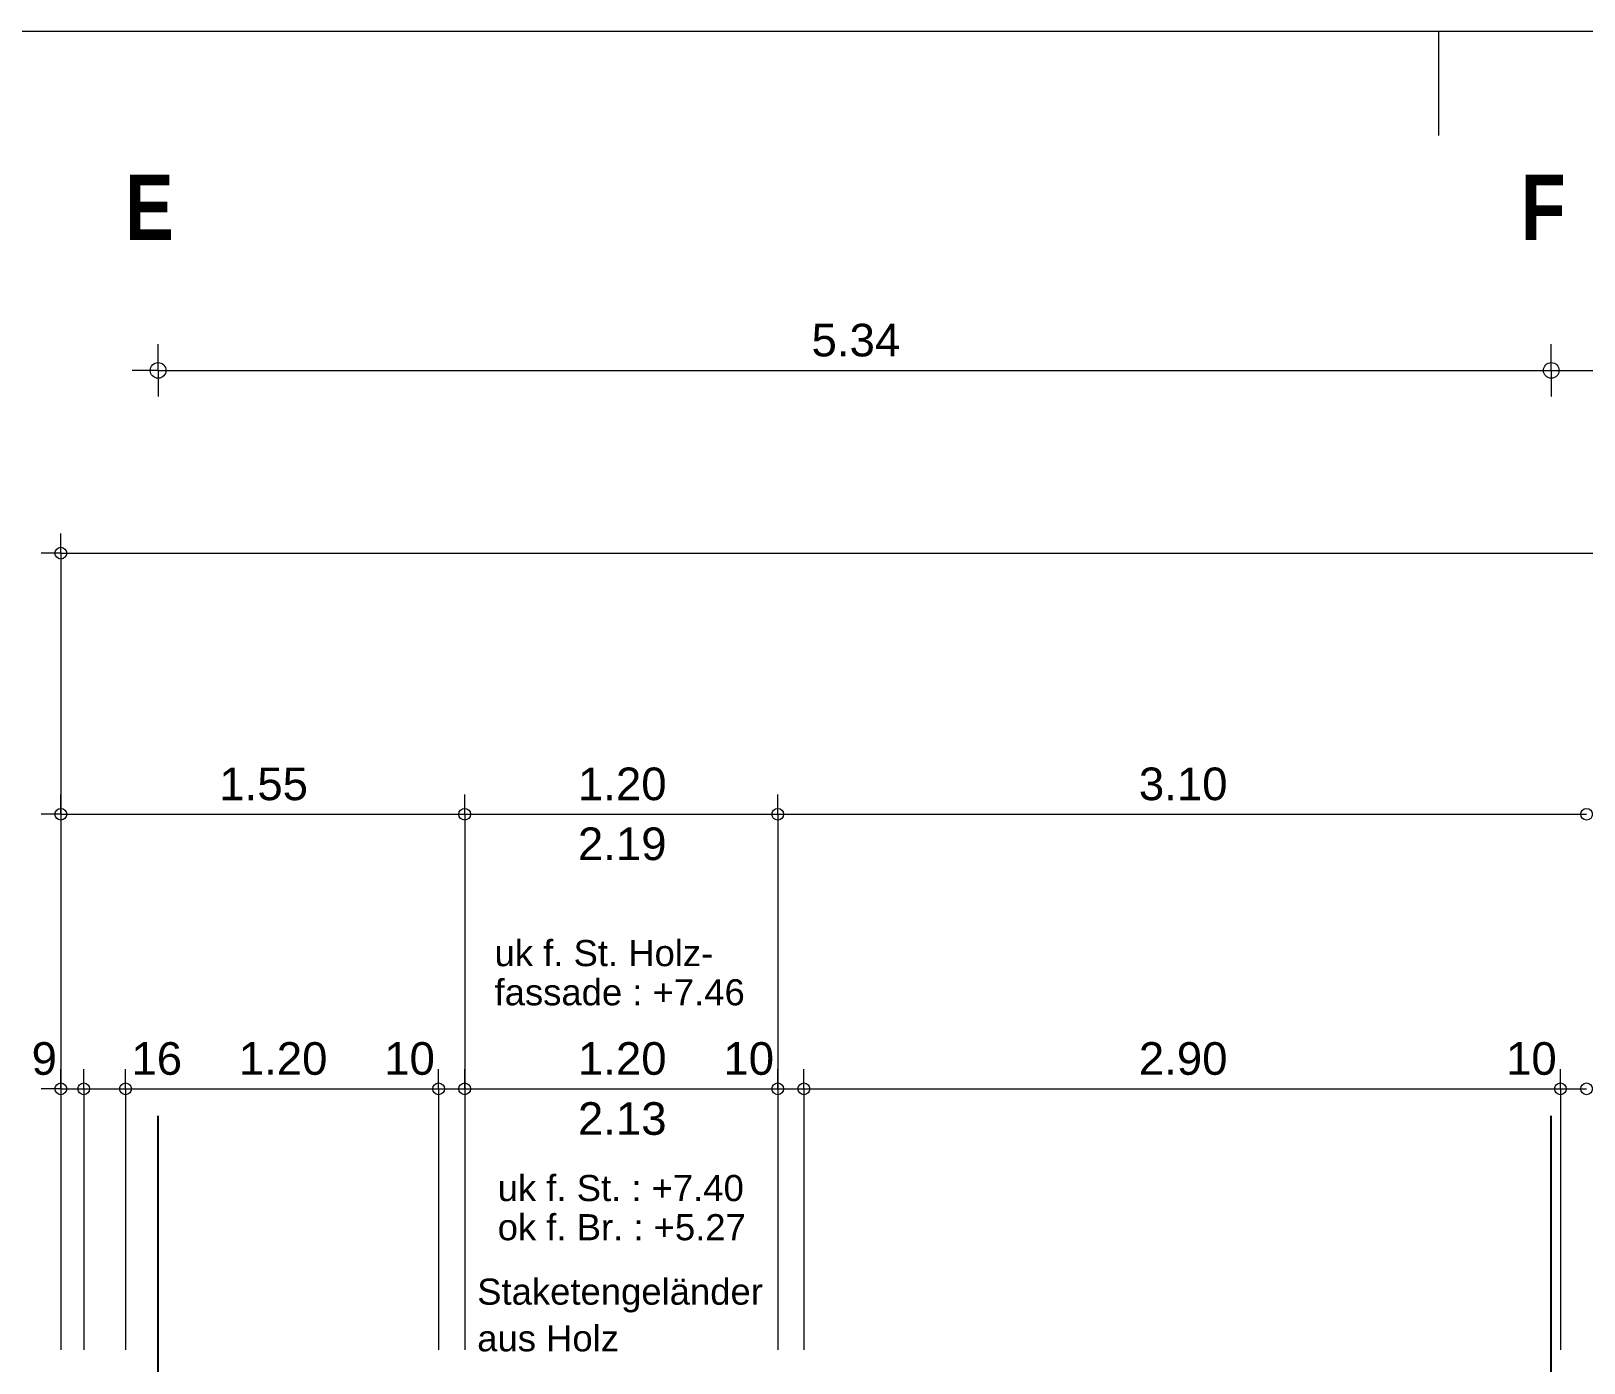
# Model space of a CAD drawing. Header units: metres. Extents: x 0.003 to 0.843, y 0.003 to 0.597.
# Drawn here: x 0.3151 to 0.4342, y 0.495 to 0.597 of the extents above; entities that cross this region are included whole.
import ezdxf

# ---------------------------------------------------------------- set-up
doc = ezdxf.new("R2010")
doc.units = ezdxf.units.M
for name, pattern in [('AUSGEZOGEN', [0]), ('LINIE_23', [0.0079, 0.004, -0.0013, 0, -0.0013, 0, -0.0013]), ('STRICHPUNKT', [25.4, 12.7, -6.35, 0, -6.35])]:
    doc.linetypes.add(name, pattern=pattern)
for name, color, linetype, lineweight in [('Bauachsen grob', 7, 'STRICHPUNKT', 13), ('Plankopf', 7, 'AUSGEZOGEN', 13), ('Text Koten', 7, 'AUSGEZOGEN', 25), ('Text Werkplan Ausfuehrung', 7, 'AUSGEZOGEN', 25), ('Vorprojektmasse', 7, 'AUSGEZOGEN', 13), ('Werkplan- Ausfuehrungsmasse', 7, 'AUSGEZOGEN', 13)]:
    doc.layers.add(name, color=color, linetype=linetype, lineweight=lineweight)
doc.styles.add('ARIAL', font='ARIAL.TTF')
doc.styles.add('Arial Black', font='Arial Black')

msp = doc.modelspace()

# ---------------------------------------------------------------- linework, layer by layer
at = {"layer": 'Bauachsen grob', "color": 32, "linetype": 'LINIE_23', "lineweight": 25, "true_color": 0xc36e14}
for p, q in [((0.32486, 0.0139), (0.32486, 0.581)), ((0.43166, 0.0139), (0.43166, 0.581))]:
    msp.add_line(p, q, dxfattribs=at)
at = {"layer": 'Plankopf', "color": 7, "linetype": 'AUSGEZOGEN', "lineweight": 13}
for p, q in [((0.003, 0.597), (0.843, 0.597)), ((0.423, 0.597), (0.423, 0.589))]:
    msp.add_line(p, q, dxfattribs=at)
at = {"layer": 'Vorprojektmasse', "color": 32, "linetype": 'AUSGEZOGEN', "lineweight": 13, "true_color": 0xc36e14}
for p, q in [((0.32486, 0.571), (0.32486, 0.573)), ((0.43166, 0.571), (0.43166, 0.573)), ((0.32486, 0.571), (0.32286, 0.571)), ((0.32486, 0.571), (0.32486, 0.569)), ((0.43166, 0.571), (0.43166, 0.569)), ((0.43166, 0.571), (0.52506, 0.571))]:
    msp.add_line(p, q, dxfattribs=at)
msp.add_lwpolyline([(0.32486, 0.571), (0.373, 0.571), (0.373, 0.571), (0.43166, 0.571)], dxfattribs=at)
for centre in [(0.32486, 0.571), (0.43166, 0.571)]:
    msp.add_circle(centre, 0.0006, dxfattribs=at)
at = {"layer": 'Werkplan- Ausfuehrungsmasse', "color": 7, "linetype": 'AUSGEZOGEN', "lineweight": 13}
for p, q in [((0.3174, 0.557), (0.3174, 0.5585)), ((0.3174, 0.557), (0.3159, 0.557)), ((0.3174, 0.557), (0.3174, 0.5555)), ((0.3174, 0.557), (0.3174, 0.533)), ((0.3174, 0.537), (0.3174, 0.5385)), ((0.34836, 0.537), (0.34836, 0.5385)), ((0.37236, 0.537), (0.37236, 0.5385)), ((0.3174, 0.537), (0.3159, 0.537)), ((0.3174, 0.537), (0.3174, 0.5355)), ((0.34836, 0.537), (0.34836, 0.5355)), ((0.37236, 0.537), (0.37236, 0.5355)), ((0.3174, 0.51596), (0.3174, 0.51746)), ((0.31916, 0.51596), (0.31916, 0.51746)), ((0.32236, 0.51596), (0.32236, 0.51746)), ((0.34636, 0.51596), (0.34636, 0.51746)), ((0.34836, 0.51596), (0.34836, 0.51746)), ((0.37236, 0.51596), (0.37236, 0.51746)), ((0.37436, 0.51596), (0.37436, 0.51746)), ((0.43236, 0.51596), (0.43236, 0.51746)), ((0.3174, 0.51596), (0.3159, 0.51596)), ((0.3174, 0.51596), (0.3174, 0.51446)), ((0.3174, 0.51596), (0.3174, 0.49596)), ((0.3174, 0.51596), (0.31916, 0.51596)), ((0.31916, 0.51596), (0.31916, 0.51446)), ((0.31916, 0.51596), (0.31916, 0.49596)), ((0.32236, 0.51596), (0.32236, 0.51446)), ((0.34636, 0.51596), (0.34636, 0.51446)), ((0.34636, 0.51596), (0.34836, 0.51596)), ((0.34836, 0.51596), (0.34836, 0.51446)), ((0.37236, 0.51596), (0.37236, 0.51446)), ((0.37236, 0.51596), (0.37436, 0.51596)), ((0.37436, 0.51596), (0.37436, 0.51446)), ((0.37436, 0.51596), (0.43236, 0.51596)), ((0.43236, 0.51596), (0.43236, 0.51446)), ((0.43236, 0.51596), (0.43436, 0.51596))]:
    msp.add_line(p, q, dxfattribs=at)
for points in [[(0.3174, 0.557), (0.47181, 0.557), (0.47181, 0.557), (0.63932, 0.557)], [(0.3174, 0.537), (0.3174, 0.52241), (0.3174, 0.52241), (0.3174, 0.513)], [(0.3174, 0.537), (0.32763, 0.537), (0.32763, 0.537), (0.33353, 0.537), (0.33353, 0.537), (0.34836, 0.537)], [(0.34836, 0.537), (0.34836, 0.53685), (0.34836, 0.53685), (0.34836, 0.53442), (0.34836, 0.53442), (0.34836, 0.513)], [(0.34836, 0.537), (0.34991, 0.537), (0.34991, 0.537), (0.3621, 0.537), (0.3621, 0.537), (0.37236, 0.537)], [(0.37236, 0.537), (0.37236, 0.53687), (0.37236, 0.53687), (0.37236, 0.53651), (0.37236, 0.53651), (0.37236, 0.53588), (0.37236, 0.53588), (0.37236, 0.513)], [(0.37236, 0.537), (0.37847, 0.537), (0.37847, 0.537), (0.43436, 0.537)], [(0.31916, 0.51596), (0.32188, 0.51596), (0.32188, 0.51596), (0.32236, 0.51596)], [(0.32236, 0.51596), (0.32236, 0.51575), (0.32236, 0.51575), (0.32236, 0.49596)], [(0.32236, 0.51596), (0.33824, 0.51596), (0.33824, 0.51596), (0.34636, 0.51596)], [(0.34636, 0.51596), (0.34636, 0.51583), (0.34636, 0.51583), (0.34636, 0.51545), (0.34636, 0.51545), (0.34636, 0.51312), (0.34636, 0.51312), (0.34636, 0.49596)], [(0.34836, 0.51596), (0.34836, 0.51578), (0.34836, 0.51578), (0.34836, 0.51537), (0.34836, 0.51537), (0.34836, 0.5129), (0.34836, 0.5129), (0.34836, 0.49596)], [(0.34836, 0.51596), (0.35042, 0.51596), (0.35042, 0.51596), (0.36678, 0.51596), (0.36678, 0.51596), (0.37236, 0.51596)], [(0.37236, 0.51596), (0.37236, 0.51563), (0.37236, 0.51563), (0.37236, 0.5152), (0.37236, 0.5152), (0.37236, 0.51451), (0.37236, 0.51451), (0.37236, 0.49596)], [(0.37436, 0.51596), (0.37436, 0.5156), (0.37436, 0.5156), (0.37436, 0.51515), (0.37436, 0.51515), (0.37436, 0.51444), (0.37436, 0.51444), (0.37436, 0.49596)], [(0.43236, 0.51596), (0.43236, 0.51464), (0.43236, 0.51464), (0.43236, 0.51376), (0.43236, 0.51376), (0.43236, 0.51235), (0.43236, 0.51235), (0.43236, 0.49596)]]:
    msp.add_lwpolyline(points, dxfattribs=at)
for centre in [(0.3174, 0.557), (0.3174, 0.537), (0.34836, 0.537), (0.37236, 0.537), (0.43436, 0.537), (0.3174, 0.51596), (0.31916, 0.51596), (0.32236, 0.51596), (0.34636, 0.51596), (0.34836, 0.51596), (0.37236, 0.51596), (0.37436, 0.51596), (0.43236, 0.51596), (0.43436, 0.51596)]:
    msp.add_circle(centre, 0.00045, dxfattribs=at)

# ---------------------------------------------------------------- texts
at = {"layer": 'Bauachsen grob', "color": 32, "linetype": 'AUSGEZOGEN', "lineweight": 25, "true_color": 0xc36e14, "char_height": 0.005, "width": 0.00175, "attachment_point": 7, "style": 'Arial Black'}
for s, insert in [('\\W0.70;E', (0.32232, 0.581)), ('\\W0.70;F', (0.42933, 0.581))]:
    msp.add_mtext(s, dxfattribs=dict(at, insert=insert))
at = {"layer": 'Text Koten', "color": 7, "linetype": 'AUSGEZOGEN', "lineweight": 25, "char_height": 0.002, "width": 0.001, "attachment_point": 7, "style": 'ARIAL'}
for s, insert in [('uk\\~f.\\~St.\\~Holz-', (0.35065, 0.52533)), ('fassade\\~:\\~+7.46', (0.35065, 0.52233)), ('uk\\~f.\\~St.\\~:\\~+7.40', (0.35089, 0.50733)), ('ok\\~f.\\~Br.\\~:\\~+5.27', (0.35089, 0.50433))]:
    msp.add_mtext(s, dxfattribs=dict(at, insert=insert))
at = {"layer": 'Text Werkplan Ausfuehrung', "color": 7, "linetype": 'AUSGEZOGEN', "lineweight": 25, "char_height": 0.002, "width": 0.001, "attachment_point": 7, "style": 'ARIAL'}
for s, insert in [('Staketengeländer', (0.34932, 0.49882)), ('aus\\~Holz', (0.34932, 0.49582))]:
    msp.add_mtext(s, dxfattribs=dict(at, insert=insert))
at = {"layer": 'Vorprojektmasse', "color": 32, "linetype": 'AUSGEZOGEN', "lineweight": 13, "true_color": 0xc36e14, "insert": (0.37495, 0.57204), "char_height": 0.0025, "width": 0.00125, "attachment_point": 7, "style": 'ARIAL'}
msp.add_mtext('5.34', dxfattribs=at)
at = {"layer": 'Werkplan- Ausfuehrungsmasse', "color": 7, "linetype": 'AUSGEZOGEN', "lineweight": 13, "char_height": 0.0025, "width": 0.00125, "attachment_point": 7, "style": 'ARIAL'}
for s, insert in [('1.55', (0.32955, 0.53804)), ('1.20', (0.35704, 0.53804)), ('3.10', (0.40004, 0.53804)), ('2.19', (0.35704, 0.53345)), ('9', (0.31516, 0.517)), ('16', (0.32281, 0.517)), ('1.20', (0.33104, 0.517)), ('10', (0.34219, 0.517)), ('1.20', (0.35704, 0.517)), ('10', (0.36819, 0.517)), ('2.90', (0.40004, 0.517)), ('10', (0.42819, 0.517)), ('2.13', (0.35704, 0.5124))]:
    msp.add_mtext(s, dxfattribs=dict(at, insert=insert))

doc.saveas('drawing.dxf')
